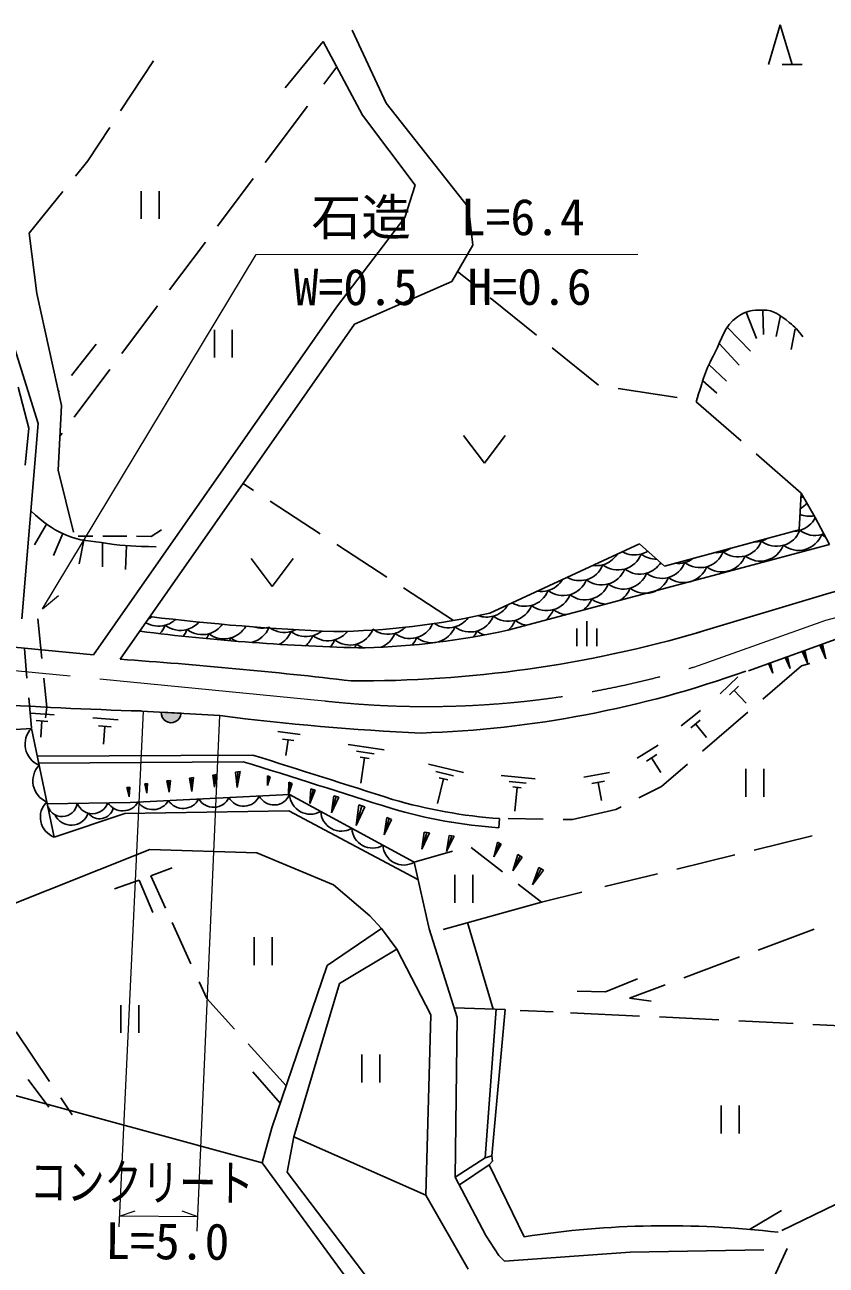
# Model space of a CAD drawing. Units: millimetres, scale not verified. Extents: x 40000 to 680000, y 20000 to 380000.
# Drawn here: x 253918 to 294194, y 277976 to 340305 of the extents above; entities that cross this region are included whole.
import ezdxf
from ezdxf.enums import TextEntityAlignment as Align

# ---------------------------------------------------------------- set-up
doc = ezdxf.new("R2010")
doc.units = ezdxf.units.MM
doc.header["$LTSCALE"] = 1000
doc.linetypes.add('CHAIN', pattern=[18.5, 12, -1.5, 3.5, -1.5])
for name, color, linetype, lineweight in [('M-BGD', 7, 'Continuous', 25), ('M-BMK', 2, 'CHAIN', 13), ('M-BMK-SRVR', 3, 'Continuous', 25), ('M-STR-HTXT', 7, 'Continuous', 13)]:
    doc.layers.add(name, color=color, linetype=linetype, lineweight=lineweight)
doc.styles.add('ＭＳ ゴシック', font='')
doc.styles.get('ＭＳ ゴシック').set_extended_font_data('MS Gothic')

msp = doc.modelspace()

# ---------------------------------------------------------------- hatches: boundary and pattern name
at = {"layer": 'M-BGD'}
msp.add_hatch(color=256, dxfattribs=at).paths.add_polyline_path([(260777, 305765, 1), (261775, 305707)])

# ---------------------------------------------------------------- linework, layer by layer
for p, q in [((272078, 336371), (270374, 340032)), ((291289, 338305), (291889, 340305)), ((291889, 340305), (292489, 338305)), ((268919, 339459), (267012, 337143)), ((268919, 339459), (270890, 335770)), ((260380, 338491), (258735, 335982)), ((269598, 338189), (268951, 337326)), ((292989, 338305), (291989, 338305)), ((268121, 336220), (265997, 333390)), ((276217, 331133), (272078, 336371)), ((270890, 335770), (273545, 332239)), ((258187, 335145), (257085, 333464)), ((257085, 333464), (256460, 332697)), ((265397, 332590), (263596, 330190)), ((273545, 332239), (273020, 330625)), ((255829, 331921), (254137, 329843)), ((259772, 331950), (259772, 330550)), ((260672, 330550), (260672, 331950)), ((276429, 329233), (276217, 331133)), ((273020, 330625), (269590, 326110)), ((254137, 329843), (254531, 326801)), ((262996, 329390), (261195, 326991)), ((275373, 327409), (276429, 329233)), ((276528, 327218), (275665, 327914)), ((270492, 325263), (275373, 327409)), ((254531, 326801), (255770, 321169)), ((269590, 326110), (257363, 308648)), ((260595, 326191), (258794, 323792)), ((279640, 324706), (277306, 326590)), ((254597, 320273), (252895, 325673)), ((290168, 325863), (290686, 324538)), ((291002, 325971), (291049, 324751)), ((291891, 325693), (291688, 324650)), ((258711, 308423), (270492, 325263)), ((263447, 324981), (263447, 323581)), ((264347, 323581), (264347, 324981)), ((289220, 325104), (290396, 323899)), ((292635, 325034), (292432, 323992)), ((257507, 324264), (256272, 322691)), ((288813, 324289), (289828, 323196)), ((282753, 322193), (280419, 324078)), ((258194, 322992), (256393, 320592)), ((288304, 323230), (289180, 322394)), ((287988, 322415), (288699, 321798)), ((253583, 322097), (254116, 320040)), ((255654, 321905), (255618, 321859)), ((286699, 321577), (283732, 322023)), ((255770, 321169), (255601, 317931)), ((289922, 319395), (287658, 321363)), ((253762, 310462), (254597, 320273)), ((254116, 320040), (253944, 318173)), ((255793, 319793), (255691, 319657)), ((275965, 319674), (277015, 318274)), ((277015, 318274), (278065, 319674)), ((292941, 316771), (290677, 318739)), ((255601, 317931), (256362, 314805)), ((265405, 316912), (264885, 317249)), ((292828, 314931), (292941, 316771)), ((292941, 316771), (293636, 315550)), ((268759, 314732), (266243, 316367)), ((293636, 315550), (294356, 314187)), ((255014, 315212), (254405, 314178)), ((260275, 314599), (260792, 314924)), ((286070, 313110), (292828, 314931)), ((255825, 314744), (255360, 313637)), ((256603, 314615), (257339, 314612)), ((256881, 314403), (256645, 313223)), ((257830, 314277), (257826, 313074)), ((257839, 314610), (259039, 314604)), ((259539, 314602), (260275, 314599)), ((272113, 312552), (269597, 314187)), ((277295, 310737), (284812, 314218)), ((294356, 314187), (278192, 309888)), ((284812, 314218), (286070, 313110)), ((259029, 314132), (258981, 312933)), ((265298, 313481), (266348, 312081)), ((266348, 312081), (267398, 313481)), ((275466, 310372), (272951, 312007)), ((254566, 310451), (254771, 308462)), ((257363, 308648), (243740, 309972)), ((281668, 309087), (281668, 309962)), ((282168, 309087), (282168, 310337)), ((282668, 309087), (282668, 309962)), ((293868, 309138), (294011, 309190)), ((293939, 309164), (294176, 308441)), ((294011, 309190), (294176, 308441)), ((253895, 308968), (254028, 307474)), ((292136, 308511), (292250, 308552)), ((292193, 308532), (292389, 307960)), ((292250, 308552), (292389, 307960)), ((292995, 308822), (293123, 308868)), ((292995, 308822), (293276, 308199)), ((293059, 308845), (293276, 308199)), ((293123, 308868), (293276, 308199)), ((293868, 309138), (294176, 308441)), ((292955, 308096), (291011, 306419)), ((291292, 308205), (291391, 308241)), ((291292, 308205), (291517, 307726)), ((291342, 308223), (291517, 307726)), ((291391, 308241), (291517, 307726)), ((292136, 308511), (292389, 307960)), ((293374, 308205), (292955, 308096)), ((254873, 307467), (255023, 306015)), ((288860, 306688), (289754, 307549)), ((289341, 306635), (289789, 307065)), ((289565, 306850), (290168, 306224)), ((254116, 306478), (254249, 304984)), ((254218, 305719), (255391, 305631)), ((255023, 306015), (254966, 305478)), ((257334, 305484), (258611, 305388)), ((259779, 305824), (263725, 305592)), ((286910, 305073), (287874, 305854)), ((290254, 305766), (287982, 303807)), ((253170, 304883), (254252, 304950)), ((255397, 299486), (254252, 304950)), ((254485, 305345), (255071, 305301)), ((254778, 305323), (254716, 304501)), ((257624, 305077), (258263, 305029)), ((257944, 305053), (257876, 304159)), ((266630, 304792), (267762, 304637)), ((287385, 304979), (287867, 305370)), ((287626, 305175), (288173, 304499)), ((266866, 304414), (267433, 304336)), ((267150, 304375), (267041, 303582)), ((265385, 303607), (254544, 303557)), ((270169, 304137), (271973, 303879)), ((270581, 303802), (271483, 303673)), ((284697, 303454), (285750, 304111)), ((285158, 303302), (285684, 303631)), ((264901, 303278), (254620, 303195)), ((270768, 303499), (271219, 303435)), ((270994, 303467), (270813, 302205)), ((274203, 303158), (275974, 302731)), ((285421, 303467), (285881, 302730)), ((287225, 303154), (285924, 302032)), ((261062, 302310), (261234, 302332)), ((261062, 302310), (261182, 301745)), ((261148, 302321), (261182, 301745)), ((261234, 302332), (261182, 301745)), ((262191, 302456), (262398, 302483)), ((262191, 302456), (262311, 301773)), ((262295, 302469), (262311, 301773)), ((262398, 302483), (262311, 301773)), ((263363, 302608), (263547, 302632)), ((263363, 302608), (263449, 302001)), ((263547, 302632), (263449, 302001)), ((263455, 302620), (263449, 302001)), ((264512, 302757), (264750, 302788)), ((264512, 302757), (264595, 301973)), ((264750, 302788), (264595, 301973)), ((264631, 302772), (264595, 301973)), ((266114, 302563), (266250, 302523)), ((266114, 302563), (266122, 302074)), ((266182, 302543), (266122, 302074)), ((266250, 302523), (266122, 302074)), ((274582, 302786), (275467, 302572)), ((274960, 302413), (274661, 301174)), ((274739, 302467), (275181, 302360)), ((277852, 302584), (279562, 302418)), ((282021, 302501), (283311, 302739)), ((290153, 302915), (290153, 301515)), ((291053, 301515), (291053, 302915)), ((259052, 301981), (259193, 301999)), ((259052, 301981), (259166, 301519)), ((259123, 301990), (259166, 301519)), ((259193, 301999), (259166, 301519)), ((259945, 302165), (260086, 302183)), ((259945, 302165), (260059, 301702)), ((260016, 302174), (260059, 301702)), ((260086, 302183), (260059, 301702)), ((267191, 302241), (267170, 301628)), ((267276, 302215), (267170, 301628)), ((267362, 302189), (267170, 301628)), ((267191, 302241), (267362, 302189)), ((268301, 301907), (268240, 301173)), ((268405, 301876), (268240, 301173)), ((268509, 301845), (268240, 301173)), ((268301, 301907), (268509, 301845)), ((278255, 302286), (279109, 302203)), ((278444, 302009), (278871, 301968)), ((278657, 301988), (278541, 300792)), ((282415, 302174), (283060, 302292)), ((282737, 302233), (282903, 301330)), ((285924, 302032), (284777, 301458)), ((259218, 301233), (255047, 301159)), ((267225, 301630), (259218, 301233)), ((273486, 298226), (267225, 301630)), ((269448, 301563), (269331, 300707)), ((269571, 301526), (269331, 300707)), ((269694, 301490), (269331, 300707)), ((269448, 301563), (269694, 301490)), ((270708, 301104), (270566, 300070)), ((270856, 301059), (270566, 300070)), ((270708, 301104), (271004, 301015)), ((258946, 300669), (255397, 299486)), ((267187, 300801), (258946, 300669)), ((273679, 297364), (267187, 300801)), ((271004, 301015), (270566, 300070)), ((272106, 300475), (271977, 299598)), ((272227, 300427), (271977, 299598)), ((272106, 300475), (272348, 300380)), ((279973, 300396), (278209, 300427)), ((283615, 300877), (281447, 300370)), ((283883, 301011), (283615, 300877)), ((272348, 300380), (271977, 299598)), ((277773, 300420), (277736, 299957)), ((281447, 300370), (280973, 300379)), ((273994, 299736), (273880, 298882)), ((274123, 299719), (273880, 298882)), ((274253, 299701), (273880, 298882)), ((273994, 299736), (274253, 299701)), ((275250, 299565), (275118, 298761)), ((275373, 299548), (275118, 298761)), ((275496, 299532), (275118, 298761)), ((275250, 299565), (275496, 299532)), ((277675, 299241), (277491, 298502)), ((277769, 299183), (277491, 298502)), ((277675, 299241), (277863, 299126)), ((290570, 298831), (293484, 299544)), ((260203, 298858), (251513, 295396)), ((265573, 298694), (260203, 298858)), ((269427, 297092), (265573, 298694)), ((273486, 298226), (275409, 298774)), ((276356, 298973), (277933, 297743)), ((277863, 299126), (277491, 298502)), ((278704, 298611), (278454, 297800)), ((278704, 298611), (278916, 298482)), ((286684, 297882), (289599, 298594)), ((261319, 297938), (260249, 297544)), ((274237, 294884), (273486, 298226)), ((278810, 298547), (278454, 297800)), ((278916, 298482), (278454, 297800)), ((279757, 297968), (279429, 297088)), ((279757, 297968), (279994, 297824)), ((258419, 296890), (259671, 297328)), ((259671, 297328), (260346, 295701)), ((260249, 297544), (260990, 295923)), ((275532, 297591), (275532, 296191)), ((276432, 296191), (276432, 297591)), ((279875, 297896), (279429, 297088)), ((279994, 297824), (279429, 297088)), ((283071, 296999), (285713, 297645)), ((271255, 295531), (269427, 297092)), ((278721, 297128), (279884, 296221)), ((279884, 296221), (281912, 296716)), ((274947, 294850), (279884, 296221)), ((271848, 294901), (271255, 295531)), ((261319, 295202), (262268, 293123)), ((271848, 294901), (269116, 293043)), ((272612, 293850), (271848, 294901)), ((275655, 290419), (274237, 294884)), ((276175, 295191), (277452, 290840)), ((293592, 294863), (290782, 293813)), ((265443, 294456), (265443, 293056)), ((266343, 293056), (266343, 294456)), ((272612, 293850), (269726, 292132)), ((274320, 290552), (272612, 293850)), ((269116, 293043), (266327, 284881)), ((289845, 293463), (287035, 292413)), ((283097, 291716), (284708, 292367)), ((262683, 292214), (263065, 291377)), ((269726, 292132), (267436, 284434)), ((281679, 291749), (283097, 291716)), ((286098, 292063), (284314, 291397)), ((263065, 291377), (264465, 289838)), ((284314, 291397), (285398, 291246)), ((258742, 291044), (258742, 289644)), ((259642, 289644), (259642, 291044)), ((274076, 281488), (274320, 290552)), ((275501, 290903), (278053, 290821)), ((277606, 290835), (277048, 283375)), ((278053, 290821), (277385, 283470)), ((278817, 290780), (280473, 290702)), ((281336, 290661), (284810, 290496)), ((275551, 282405), (275655, 290419)), ((285809, 290448), (288806, 290306)), ((289805, 290259), (292193, 290145)), ((292527, 290128), (292193, 290145)), ((296521, 289922), (293525, 290077)), ((253481, 289698), (255161, 287213)), ((265138, 289098), (267050, 286997)), ((270860, 288564), (270860, 287164)), ((271760, 287164), (271760, 288564)), ((265375, 287688), (266750, 286120)), ((251673, 286987), (265845, 283125)), ((255126, 285909), (254082, 287299)), ((255721, 286384), (256298, 285532)), ((288918, 285998), (288918, 284598)), ((289818, 284598), (289818, 285998)), ((266327, 284881), (265845, 283125)), ((267436, 284434), (267098, 282651)), ((274076, 281488), (267436, 284434)), ((265845, 283125), (271420, 275522)), ((275551, 282405), (277048, 283375)), ((277248, 283012), (275760, 282008)), ((277048, 283375), (277385, 283470)), ((277419, 283201), (277248, 283012)), ((277248, 283012), (279021, 279408)), ((277385, 283470), (277419, 283201)), ((267098, 282651), (272317, 275780)), ((277091, 279476), (275551, 282405)), ((276204, 277771), (274076, 281488)), ((290341, 279777), (291951, 280721)), ((294658, 281030), (291962, 279714)), ((277748, 278462), (277091, 279476)), ((284337, 278631), (278029, 278181)), ((291058, 278744), (284337, 278631)), ((278029, 278181), (277748, 278462))]:
    msp.add_line(p, q, dxfattribs=at)
for points in [[(351784, 323898), (348603, 323368), (295854, 309857), (290288, 307842)], [(287699, 309747), (294350, 311749), (320566, 318826), (334092, 322111)]]:
    msp.add_lwpolyline(points, dxfattribs=at)
msp.add_lwpolyline([(260777, 305765, 1), (261775, 305707)], format="xyb", close=True, dxfattribs=at)
for centre, radius, start, end in [((292264, 317069), 1250, 300.21839, 320.3033), ((293092, 317820), 1250, 262.51112, 268.29426), ((292534, 316106), 1250, 285.63299, 332.74235), ((293362, 316857), 1250, 247.12099, 280.58842), ((291705, 315355), 1250, 232.50289, 338.76309), ((292534, 316106), 1250, 270.75663, 285.63299), ((293631, 315894), 1250, 232.50289, 285.63299), ((289779, 314816), 1250, 232.50289, 338.76309), ((290877, 314604), 1250, 232.50289, 338.76309), ((290607, 315567), 1250, 267.53299, 285.63299), ((290607, 315567), 1250, 285.63299, 302.62681), ((292803, 315143), 1250, 232.50289, 338.76309), ((293631, 315894), 1250, 285.63299, 290.65317), ((294729, 315682), 1250, 232.50289, 242.51118), ((283732, 314162), 1250, 232.50289, 338.76309), ((282634, 314374), 1250, 285.63299, 327.09134), ((284560, 314913), 1250, 240.97565, 285.63299), ((284560, 314913), 1250, 285.63299, 302.11901), ((285658, 314701), 1250, 232.50289, 271.12848), ((287853, 314277), 1250, 232.50289, 338.76309), ((288951, 314065), 1250, 232.50289, 338.76309), ((288681, 315028), 1250, 264.80247, 285.63299), ((288681, 315028), 1250, 285.63299, 305.35733), ((282903, 313411), 1250, 232.50289, 338.76309), ((281806, 313623), 1250, 285.63299, 338.76309), ((282634, 314374), 1250, 262.59503, 285.63299), ((284829, 313950), 1250, 232.50289, 285.63299), ((285927, 313738), 1250, 232.50289, 338.76309), ((284829, 313950), 1250, 285.63299, 327.34462), ((287025, 313526), 1250, 232.50289, 338.76309), ((286755, 314489), 1250, 262.38622, 285.63299), ((286755, 314489), 1250, 285.63299, 307.77359), ((280977, 312872), 1250, 232.50289, 338.76309), ((279880, 313084), 1250, 285.63299, 328.22336), ((281806, 313623), 1250, 240.21973, 285.63299), ((284001, 313199), 1250, 232.50289, 338.76309), ((285099, 312987), 1250, 232.50289, 338.76309), ((279051, 312333), 1250, 285.63299, 338.76309), ((280149, 312121), 1250, 232.50289, 338.76309), ((279880, 313084), 1250, 261.46302, 285.63299), ((282075, 312660), 1250, 232.50289, 338.76309), ((283173, 312448), 1250, 302.14164, 338.76309), ((277125, 311794), 1250, 285.63299, 329.3224), ((278223, 311582), 1250, 232.50289, 338.76309), ((279051, 312333), 1250, 239.47082, 285.63299), ((281247, 311909), 1250, 305.7626, 338.76309), ((283173, 312448), 1250, 232.50289, 267.64663), ((259542, 311547), 1250, 297.64645, 307.46528), ((273866, 421773), 112042, 262.99902, 267.73998), ((260639, 311335), 1250, 285.63299, 312.72305), ((269020, 347403), 37588, 270.65306, 282.71889), ((276297, 311043), 1250, 232.50289, 338.76309), ((275199, 311255), 1250, 285.63299, 323.25765), ((277125, 311794), 1250, 251.03012, 285.63299), ((279321, 311370), 1250, 308.8627, 338.76309), ((281247, 311909), 1250, 232.50289, 264.02566), ((273731, 422356), 113397, 262.89062, 268.6329), ((260639, 311335), 1250, 239.10576, 285.63299), ((259811, 310584), 1250, 315.6475, 338.76309), ((261737, 311123), 1250, 232.50289, 285.63299), ((260909, 310372), 1250, 320.7353, 338.76309), ((261737, 311123), 1250, 285.63299, 318.30635), ((262835, 310911), 1250, 232.50289, 285.63299), ((262835, 310911), 1250, 285.63299, 324.18674), ((263933, 310699), 1250, 285.63299, 330.35428), ((265030, 310487), 1250, 285.63299, 336.81511), ((265859, 311238), 1250, 252.67398, 279.03877), ((265859, 311238), 1250, 279.03877, 285.63299), ((265030, 310487), 1250, 336.81511, 338.76309), ((266956, 311025), 1250, 232.50289, 236.01014), ((266956, 311025), 1250, 236.01014, 285.63299), ((266128, 310275), 1250, 298.49046, 338.76309), ((266956, 311025), 1250, 285.63299, 296.84914), ((268054, 310813), 1250, 232.50289, 285.63299), ((268054, 310813), 1250, 285.63299, 309.07928), ((270250, 310389), 1250, 232.50289, 338.76309), ((269152, 310601), 1250, 285.63299, 321.99204), ((270722, 368291), 60956, 269.6299, 286.3575), ((269727, 348470), 39500, 271.88398, 282.37529), ((272176, 310928), 1250, 232.50289, 235.74337), ((272176, 310928), 1250, 235.74337, 285.63299), ((273273, 310716), 1250, 232.50289, 335.81117), ((272176, 310928), 1250, 285.63299, 314.14673), ((274371, 310504), 1250, 232.50289, 338.76309), ((275199, 311255), 1250, 236.14467, 285.63299), ((275469, 310292), 1250, 323.62823, 338.76309), ((277395, 310831), 1250, 232.50289, 251.54821), ((277395, 310831), 1250, 311.6241, 338.76309), ((279321, 311370), 1250, 232.50289, 260.92556), ((262007, 310160), 1250, 326.17632, 338.76309), ((263933, 310699), 1250, 232.50289, 285.63299), ((263104, 309948), 1250, 331.95175, 338.76309), ((265030, 310487), 1250, 232.50289, 247.55526), ((265030, 310487), 1250, 283.55076, 285.63299), ((266128, 310275), 1250, 232.50289, 233.74873), ((267226, 310062), 1250, 309.84708, 338.76309), ((269152, 310601), 1250, 232.50289, 285.63299), ((268324, 309850), 1250, 319.97705, 338.76309), ((269421, 309638), 1250, 329.56902, 338.76309), ((271347, 310177), 1250, 232.50289, 251.28968), ((271347, 310177), 1250, 292.97148, 338.76309), ((272445, 309965), 1250, 318.66975, 338.76309), ((273543, 309753), 1250, 337.98482, 338.76309), ((275469, 310292), 1250, 232.50289, 233.47933), ((242096, 68199), 240798, 83.26695, 86.04344), ((272088, 358167), 53480, 271.88127, 289.74791), ((265973, 518884), 213150, 263.97116, 268.33455), ((279528, 429242), 124656, 262.71684, 267.3865), ((255074, 304157), 1141, 136.0277, 247.65037), ((-629238, -2532604), 2973961, 72.35137, 72.49322), ((255461, 302309), 1141, 136.0277, 247.65037), ((-123714, -940605), 1303175, 72.3059, 72.65011), ((255763, 300485), 1064, 133.79637, 249.8817), ((255797, 301278), 760, 189.05545, 352.98895), ((257317, 301488), 824, 201.54054, 340.50386), ((258844, 301701), 894, 213.06508, 329.93504), ((260354, 301757), 892, 214.40337, 331.27901), ((261876, 301804), 880, 212.70839, 332.97399), ((263400, 301843), 860, 210.68728, 334.9951), ((264923, 301892), 850, 209.01789, 336.66448), ((266447, 301936), 835, 207.13496, 338.54741), ((268267, 301682), 1044, 182.85678, 300.07488), ((279532, 325657), 25298, 253.63515, 266.01383), ((256254, 300986), 900, 204.75883, 340.92734), ((257674, 301125), 715, 217.21245, 345.44831), ((269832, 300831), 1044, 182.85678, 300.07488), ((279494, 325194), 25298, 253.63515, 266.01383), ((271397, 299980), 1044, 182.85678, 300.07488), ((272963, 299129), 1044, 182.85678, 300.07488), ((286213, 232585), 47372, 83.24473, 98.73229)]:
    msp.add_arc(centre, radius, start, end, dxfattribs=at)
for points, knots in [([(287658, 321363), (288014, 322515), (288118, 322909), (288592, 323819), (288977, 324559), (289055, 325137), (289731, 325626), (290148, 325928), (290487, 325970), (291002, 325971), (291578, 325972), (291892, 325712), (292339, 325349), (292640, 325104), (292762, 324974), (293019, 324626)], [0, 0, 0, 0, 1, 1, 1, 2, 2, 2, 3, 3, 3, 4, 4, 4, 5, 5, 5, 5]), ([(254223, 315882), (254896, 315277), (255190, 315023), (255934, 314695), (256715, 314350), (257229, 314367), (258074, 314244), (259023, 314105), (259377, 314103), (260524, 314075)], [0, 0, 0, 0, 1, 1, 1, 2, 2, 2, 3, 3, 3, 3])]:
    msp.add_open_spline(points, degree=3, knots=knots, dxfattribs=at)
at = {"layer": 'M-BMK'}
msp.add_line((220866, 311043), (268982, 306334), dxfattribs=at)
msp.add_lwpolyline([(287550, 308033), (294168, 310392), (346855, 324307)], dxfattribs=at)
msp.add_arc((274104, 352644), 46593, 263.68841, 286.77331, dxfattribs=at)
at = {"layer": 'M-BMK-SRVR'}
msp.add_line((273053, 237260), (292235, 278811), dxfattribs=at)
at = {"layer": 'M-STR-HTXT'}
for p, q in [((254801, 310958), (265544, 328764)), ((265544, 328764), (284731, 328786)), ((254801, 310958), (255617, 311633)), ((259872, 305818), (258645, 279908)), ((262588, 279682), (263725, 305592)), ((258680, 280441), (259472, 280711)), ((262620, 280407), (261833, 280690)), ((262620, 280407), (258680, 280441))]:
    msp.add_line(p, q, dxfattribs=at)

# ---------------------------------------------------------------- texts
at = {"layer": 'M-STR-HTXT', "style": 'ＭＳ ゴシック'}
for s, rotation, p in [('石造\u3000L=6.4', 0.065, (268329, 329169)), ('W=0.5\u3000H=0.6', 0.065, (267434, 325665)), ('L=5.0', 359.501, (257953, 277747))]:
    msp.add_text(s, height=1833, rotation=rotation, dxfattribs=at).set_placement(p, align=Align.BOTTOM_LEFT)
at = {"layer": 'M-STR-HTXT', "style": 'ＭＳ ゴシック', "width": 0.75}
msp.add_text('コンクリート', height=1833, rotation=359.501, dxfattribs=at).set_placement((254158, 280723), align=Align.BOTTOM_LEFT)

doc.saveas('drawing.dxf')
